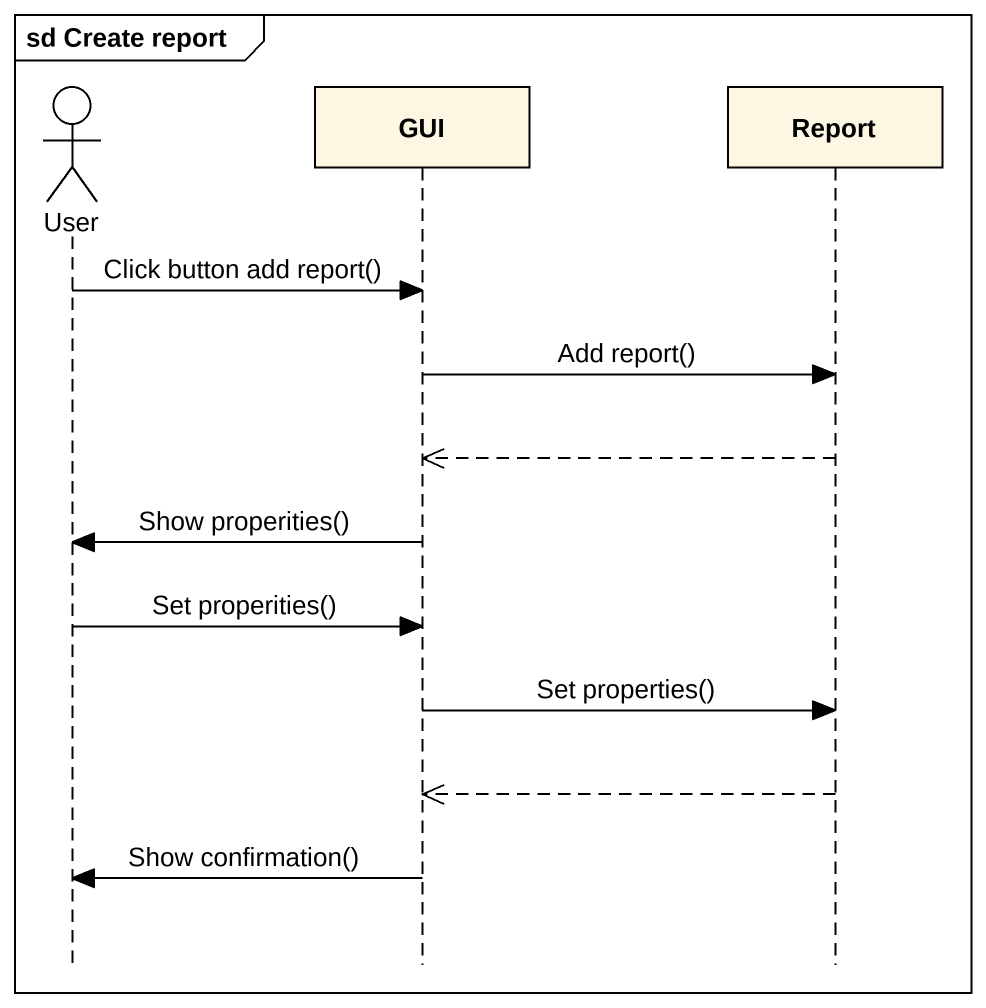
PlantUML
@startuml
mainframe sd Create report
hide footbox
actor User
participant GUI
participant Report

User -> GUI : Click button add report()
GUI -> Report : Add report()
Report -->> GUI
GUI -> User : Show properities()
User -> GUI : Set properities()
GUI -> Report : Set properties()
Report -->> GUI
GUI -> User : Show confirmation()
@enduml
